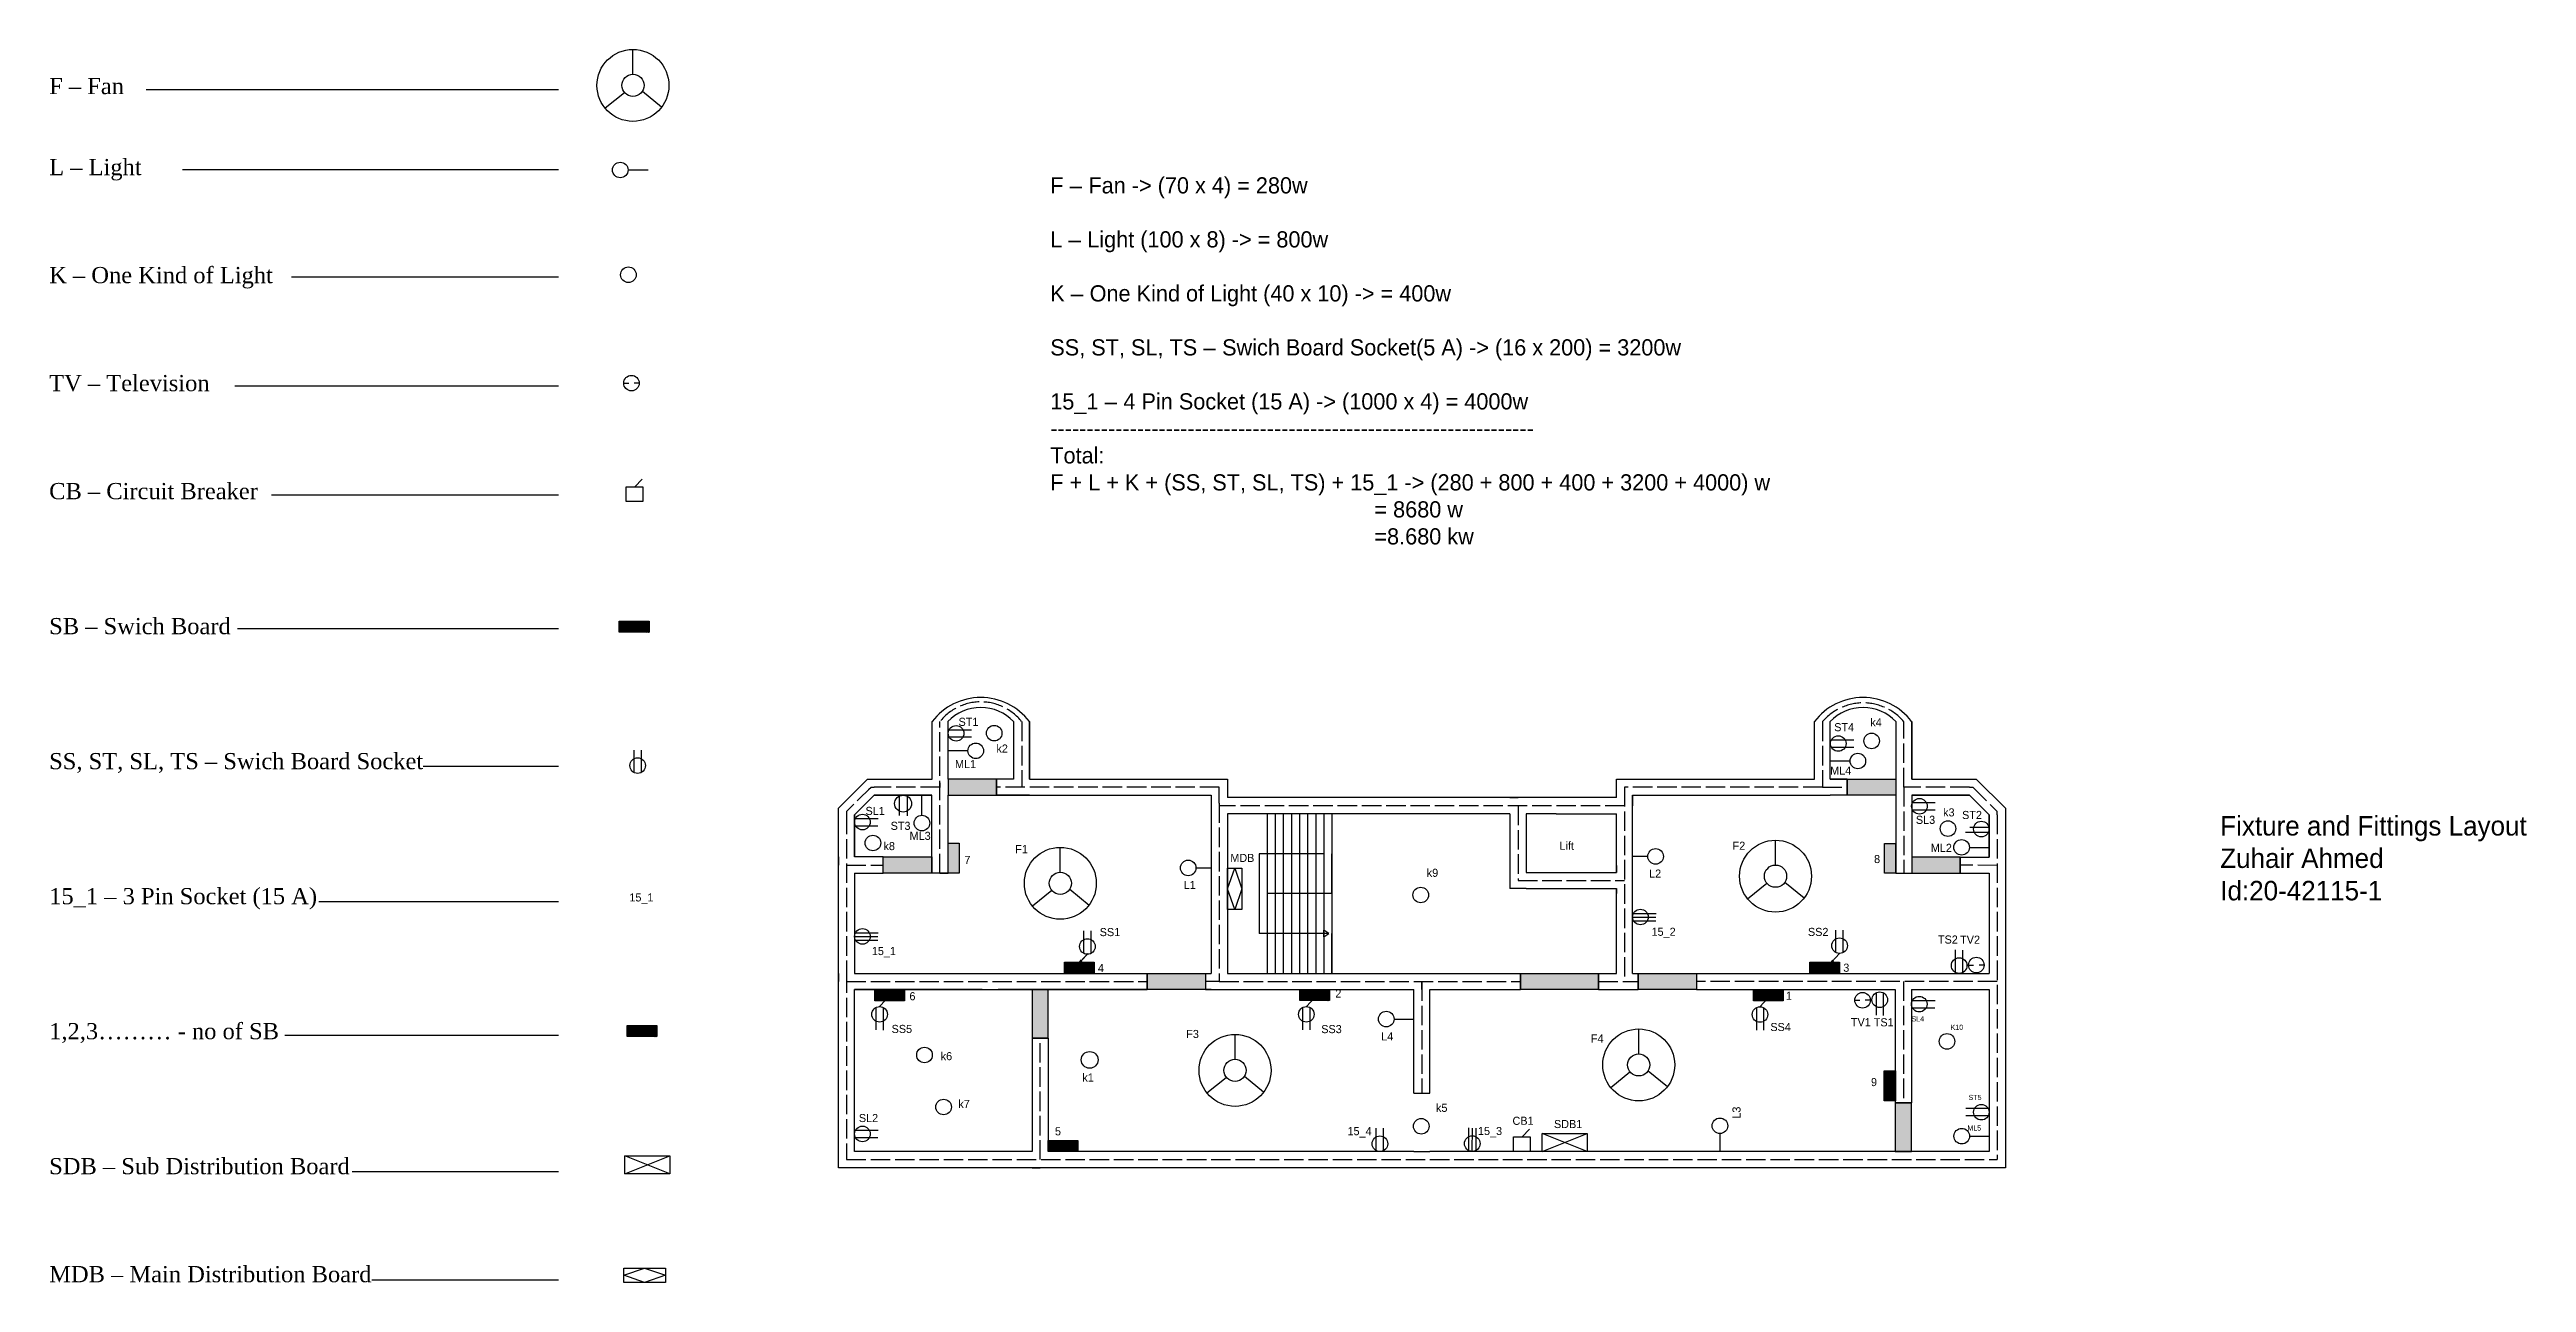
# Model space of a CAD drawing. Header units: feet. Extents: x -321 to 1207, y -238 to 523.
import ezdxf

# ---------------------------------------------------------------- set-up
doc = ezdxf.new("R2010")
doc.units = ezdxf.units.FT
doc.header["$MEASUREMENT"] = 0
doc.linetypes.add('ACAD_ISO02W100', pattern=[15, 12, -3])
doc.layers.add('Layer1', color=7, linetype='ACAD_ISO02W100')
doc.dimstyles.get("Standard").update_dxf_attribs({"dimtxt": 4, "dimasz": 5, "dimexe": 0.18, "dimexo": 0.0625, "dimgap": 0.09, "dimtad": 0, "dimtih": 1, "dimtoh": 1, "dimdec": 4, "dimzin": 0, "dimdsep": 46, "dimlunit": 4, "dimtxsty": 'Standard', "dimcen": 0.09, "dimadec": 0, "dimazin": 0, "dimtfac": 1, "dimtdec": 4, "dimtofl": 0, "dimtmove": 0, "dimatfit": 3, "dimfxl": 0, "dimtolj": 1, "dimtzin": 0, "dimarcsym": 0})

msp = doc.modelspace()

# ---------------------------------------------------------------- hatches: boundary and pattern name
h = msp.add_hatch()
h.set_pattern_fill('ANSI31', color=256, style=0)
h.set_pattern_definition([(45, (-75.50191, -152.39662), (-0.088388348, 0.088388348), [])])
h.paths.add_polyline_path([(48.8, 170.1), (30.4, 170.1), (30.4, 163.2), (48.8, 163.2)])
h = msp.add_hatch()
h.set_pattern_fill('ANSI31', color=256, style=0)
h.set_pattern_definition([(45, (199.077, -363.00291), (-0.088388348, 0.088388348), [])])
h.paths.add_polyline_path([(323.4, -40.5), (305, -40.5), (305, -47.4), (323.4, -47.4)])
h = msp.add_hatch()
h.set_pattern_fill('ANSI31', color=256, style=0)
h.set_pattern_definition([(45, (659.02805, -363.00291), (-0.088388348, 0.088388348), [])])
h.paths.add_polyline_path([(783.3, -40.5), (765, -40.5), (765, -47.4), (783.3, -47.4)])
h = msp.add_hatch()
h.set_pattern_fill('ANSI31', color=256, style=0)
h.set_pattern_definition([(45, (82.01994, -379.84908), (-0.088388348, 0.088388348), [])])
h.paths.add_polyline_path([(206.3, -57.4), (188, -57.4), (188, -64.3), (206.3, -64.3)])
h = msp.add_hatch()
h.set_pattern_fill('ANSI31', color=256, style=0)
h.set_pattern_definition([(45, (344.33457, -379.83019), (-0.088388348, 0.088388348), [])])
h.paths.add_polyline_path([(468.6, -57.4), (450.3, -57.4), (450.3, -64.2), (468.6, -64.2)])
h = msp.add_hatch()
h.set_pattern_fill('ANSI31', color=256, style=0)
h.set_pattern_definition([(45, (624.26213, -379.89296), (-0.088388348, 0.088388348), [])])
h.paths.add_polyline_path([(730.2, -57.4), (730.2, -64.3), (748.5, -64.3), (748.5, -57.4)])
h = msp.add_hatch()
h.set_pattern_fill('ANSI31', color=256, style=0)
h.set_pattern_definition([(45, (-70.74727, -401.94925), (-0.088388348, 0.088388348), [])])
h.paths.add_polyline_path([(53.5, -79.5), (35.2, -79.5), (35.2, -86.4), (53.5, -86.4)])
h = msp.add_hatch()
h.set_pattern_fill('ANSI31', color=256, style=0)
h.set_pattern_definition([(45, (189.13393, -473.00291), (-0.088388348, 0.088388348), [])])
h.paths.add_polyline_path([(313.4, -150.5), (295.1, -150.5), (295.1, -157.4), (313.4, -157.4)])
at = {"layer": 'Layer1'}
h = msp.add_hatch(color=256, dxfattribs=at)
h.set_gradient(color1=(204, 204, 0), color2=(209, 209, 0), one_color=1, tint=0.41)
h.paths.add_polyline_path([(223.2, 24.5), (193.2, 24.5), (193.2, 14.5), (223.2, 14.5)])
h.paths.add_polyline_path([(392.1, -47.4), (356.1, -47.4), (356.1, -57.4), (392.1, -57.4)])
h.paths.add_polyline_path([(295.1, -57.4), (285.1, -57.4), (285.1, -87.4), (295.1, -87.4)])
h.paths.add_polyline_path([(263.2, 72.4), (233.2, 72.4), (233.2, 62.6), (263.2, 62.6)])
h.paths.add_polyline_path([(634.5, -47.4), (586.5, -47.4), (586.5, -57.4), (634.5, -57.4)])
h.paths.add_polyline_path([(695.1, -47.4), (659.1, -47.4), (659.1, -57.4), (695.1, -57.4)])
h.paths.add_polyline_path([(818, 72.6), (788, 72.6), (788, 62.6), (818, 62.6)])
h.paths.add_polyline_path([(857.8, 24.3), (827.8, 24.3), (827.8, 14.5), (857.8, 14.5)])
h.paths.add_polyline_path([(827.7, -127.4), (817.7, -127.4), (817.7, -157.4), (827.7, -157.4)])
h = msp.add_hatch(color=256, dxfattribs=at)
h.set_gradient(color1=(255, 255, 255), one_color=1, tint=1)
h.paths.add_polyline_path([(240.1, 32.9), (233.2, 32.9), (233.2, 14.5), (240.1, 14.5)])
h.paths.add_polyline_path([(817.9, 32.8), (811.1, 32.8), (811.1, 14.5), (817.9, 14.5)])
h = msp.add_hatch(color=256, dxfattribs=at)
h.set_gradient(color1=(255, 255, 255), one_color=1, tint=1)
h.paths.add_polyline_path([(817.7, -107.6), (810.9, -107.6), (810.9, -126), (817.7, -126)])

# ---------------------------------------------------------------- linework, layer by layer
for p, q in [((38.8, 507.7), (38.8, 523)), ((-261.6, 498.2), (-7.2, 498.2)), ((21.6, 486.9), (33.5, 496.5)), ((44.6, 497.2), (56.5, 487.5)), ((-239.2, 448.9), (-7.2, 448.9)), ((35.8, 448.6), (48.1, 448.6)), ((-171.9, 382.6), (-7.2, 382.6)), ((-206.9, 315.4), (-7.2, 315.4)), ((33.1, 317), (36.2, 317)), ((42.7, 317), (39.6, 317)), ((-184.3, 248), (-7.2, 248)), ((39.9, 253), (44.5, 257.7)), ((-205.2, 165.5), (-7.2, 165.5)), ((283.4, 72.6), (283.4, 108)), ((827.8, 72.6), (827.8, 108)), ((233.9, 103), (247.8, 103)), ((234, 98.6), (247.8, 98.6)), ((778.2, 96.7), (792.2, 96.7)), ((778.3, 92.2), (792.1, 92.2)), ((-90.7, 80.6), (-7.2, 80.6)), ((39.5, 76.6), (39.5, 90.5)), ((44, 76.6), (44, 90.4)), ((245.5, 90), (233.2, 90)), ((789.8, 83.7), (777.5, 83.7)), ((827.8, 72.6), (827.8, 85.4)), ((165.6, 54.6), (183.6, 72.6)), ((175.6, 50.5), (187.7, 62.6)), ((223.2, 14.5), (223.2, 62.6)), ((233.2, 72.6), (233.2, 62.6)), ((263.2, 72.4), (263.2, 62.6)), ((273.7, 72.6), (273.7, 72.4)), ((788, 72.6), (777.5, 72.6)), ((777.5, 72.6), (777.5, 72.6)), ((777.5, 72.6), (788, 72.6)), ((777.5, 72.6), (788, 72.6)), ((788, 62.6), (777.5, 62.6)), ((788, 72.6), (788, 62.6)), ((818, 72.6), (818, 62.6)), ((818, 62.6), (818, 14.5)), ((827.8, 62.6), (863.5, 62.6)), ((827.8, 62.6), (827.8, 14.5)), ((863.5, 62.6), (875.6, 50.5)), ((867.6, 72.6), (885.6, 54.6)), ((176.1, 48.2), (190.1, 48.2)), ((430.1, 51.1), (430.1, -47.4)), ((435.1, 51.1), (435.1, -47.4)), ((440.1, 51.1), (440.1, -47.4)), ((445.1, 51.1), (445.1, -47.4)), ((450.1, 51.1), (450.1, -47.4)), ((455.1, 51.1), (455.1, -47.4)), ((460.1, 51.1), (460.1, -47.4)), ((465.1, 51.1), (465.1, -47.4)), ((470.1, 51.1), (470.1, -47.4)), ((470.1, 51.1), (470.1, 1.9)), ((579.9, 51.1), (579.9, 14.9)), ((589.9, 51.1), (589.9, 14.9)), ((608.4, 51.1), (645.6, 51.1)), ((645.6, 19.3), (645.6, 51.1)), ((828.3, 58), (842.3, 58)), ((828.4, 53.5), (842.2, 53.5)), ((176.2, 43.7), (190, 43.7)), ((743.8, 19.5), (743.8, 34.8)), ((875.1, 39.5), (861.1, 39.5)), ((193.2, 24.5), (175.6, 24.5)), ((193.2, 14.5), (193.2, 24.5)), ((302.5, 15), (302.5, 30.3)), ((405.6, 4.8), (410.1, 17.6)), ((410.1, 17.6), (414.6, 4.8)), ((465.1, 26.5), (425.1, 26.5)), ((425.1, 26.5), (425.1, -22.8)), ((470.1, 1.9), (470.1, 26.5)), ((645.6, 19.3), (645.6, 14.9)), ((645.6, 14.9), (645.6, 19.3)), ((857.8, 24.3), (875.6, 24.3)), ((857.8, 24.3), (857.8, 14.5)), ((863.4, 30.4), (875.7, 30.4)), ((175.6, 14.5), (175.6, -47.4)), ((233.2, 14.5), (223.2, 14.5)), ((285.3, -5.8), (297.2, 3.9)), ((308.4, 4.6), (320.2, -5.2)), ((410.1, -8), (405.6, 4.8)), ((414.6, 4.8), (410.1, -8)), ((470.1, 1.9), (430.1, 1.9)), ((470.1, 1.9), (470.1, -47.4)), ((579.9, 14.9), (579.9, 4.9)), ((589.9, 4.9), (579.9, 4.9)), ((589.9, 14.9), (645.6, 14.9)), ((589.9, 4.9), (645.6, 4.9)), ((645.6, -8.1), (645.6, 4.9)), ((726.6, -1.3), (738.5, 8.3)), ((749.6, 9), (761.5, -0.7)), ((818, 14.5), (827.8, 14.5)), ((857.8, 14.5), (875.6, 14.5)), ((-155, -3), (-7.2, -3)), ((655.6, -12.6), (670, -12.7)), ((656.1, -10.4), (670.1, -10.4)), ((656.2, -14.9), (670, -14.9)), ((175.6, -24.6), (190, -24.6)), ((176.1, -22.3), (190.1, -22.3)), ((176.2, -26.8), (190, -26.8)), ((317, -35), (317, -21.1)), ((321.5, -35), (321.5, -21.2)), ((468.1, -22.8), (425.1, -22.8)), ((465.1, -22.8), (465.1, -20.8)), ((465.1, -20.8), (465.1, -22.8)), ((465.1, -24.8), (465.1, -20.8)), ((468.1, -22.8), (465.1, -20.8)), ((465.1, -20.8), (465.1, -24.8)), ((465.1, -22.8), (465.1, -24.8)), ((465.1, -24.8), (468.1, -22.8)), ((470.1, -47.4), (470.1, -22.8)), ((781.1, -34.6), (781.1, -20.7)), ((785.6, -34.6), (785.6, -20.8)), ((854.9, -46.9), (854.9, -32.9)), ((859.4, -46.8), (859.4, -33)), ((862.9, -42.3), (866, -42.3)), ((872.6, -42.3), (869.5, -42.3)), ((175.6, -47.4), (356.1, -47.4)), ((175.6, -57.4), (254.2, -57.4)), ((254.2, -57.4), (175.6, -57.4)), ((254.2, -57.4), (264.2, -57.4)), ((264.2, -57.4), (285.1, -57.4)), ((285.1, -57.4), (264.2, -57.4)), ((285.1, -57.4), (295.1, -57.4)), ((356.1, -57.4), (295.1, -57.4)), ((295.1, -57.4), (356.1, -57.4)), ((356.1, -47.4), (356.1, -57.4)), ((392.1, -47.4), (392.1, -57.4)), ((392.1, -47.4), (395.6, -47.4)), ((392.1, -47.4), (395.6, -47.4)), ((395.6, -57.4), (392.1, -57.4)), ((392.1, -57.4), (520.6, -57.4)), ((405.6, -47.4), (586.5, -47.4)), ((520.6, -121.4), (520.6, -57.4)), ((530.6, -121.4), (530.6, -57.4)), ((530.6, -57.4), (586.5, -57.4)), ((586.5, -47.4), (586.5, -57.4)), ((634.5, -47.4), (634.5, -57.4)), ((634.5, -57.4), (634.5, -47.4)), ((634.5, -47.4), (645.6, -47.4)), ((634.5, -54.4), (634.5, -57.4)), ((634.5, -57.4), (659.1, -57.4)), ((655.6, -47.4), (659.1, -47.4)), ((655.6, -47.4), (659.1, -47.4)), ((659.1, -47.4), (659.1, -57.4)), ((695.1, -47.4), (695.1, -57.4)), ((695.1, -47.4), (875.6, -47.4)), ((695.1, -57.4), (817.7, -57.4)), ((805.8, -59.5), (805.8, -73.3)), ((810.3, -59.4), (810.3, -73.4)), ((817.7, -57.4), (817.7, -127.4)), ((827.7, -57.4), (827.7, -127.4)), ((827.7, -57.4), (875.6, -57.4)), ((188.7, -68.5), (188.7, -82.3)), ((193.2, -68.4), (193.2, -82.4)), ((452, -68.4), (452, -82.2)), ((456.5, -68.4), (456.5, -82.3)), ((508.4, -75.6), (520.7, -75.6)), ((732, -68.6), (732, -82.4)), ((736.4, -68.5), (736.4, -82.4)), ((792.7, -64), (795.8, -64)), ((802.3, -64), (799.2, -64)), ((828.2, -64.2), (842.2, -64.2)), ((828.3, -68.7), (842.1, -68.7)), ((-175.9, -85.5), (-7.2, -85.5)), ((285.1, -87.4), (285.1, -157.4)), ((295.1, -87.4), (285.1, -87.4)), ((295.1, -87.4), (295.1, -157.4)), ((410.3, -100.4), (410.3, -85.1)), ((659.4, -97), (659.4, -81.7)), ((393, -121.2), (404.9, -111.6)), ((416.1, -110.9), (427.9, -120.6)), ((520.6, -121.4), (530.6, -121.4)), ((642.1, -117.8), (654, -108.2)), ((665.2, -107.5), (677.1, -117.2)), ((817.7, -127.4), (827.7, -127.4)), ((875.1, -135.3), (861.2, -135.3)), ((875.1, -130.8), (861.3, -130.8)), ((176.1, -144.2), (190.1, -144.2)), ((176.2, -148.7), (190, -148.7)), ((497.4, -156.9), (497.4, -142.9)), ((501.9, -156.8), (501.9, -143)), ((554.5, -156.7), (554.5, -142.8)), ((556.7, -157.3), (556.8, -142.9)), ((559, -156.7), (559, -142.9)), ((587.4, -148.3), (592, -143.6)), ((599.9, -157.4), (627.5, -146.3)), ((627.5, -157.4), (599.9, -146.3)), ((33.9, -171.1), (61.6, -160)), ((61.6, -171.1), (33.9, -160)), ((520.6, -157.4), (530.6, -157.4)), ((824.7, -157.4), (827.7, -157.4)), ((-134.5, -169.7), (-7.2, -169.7)), ((-122.3, -236.5), (-7.2, -236.5)), ((33.2, -233.7), (46, -229.3)), ((46, -238.2), (33.2, -233.7)), ((46, -229.3), (58.8, -233.7)), ((58.8, -233.7), (46, -238.2))]:
    msp.add_line(p, q)
for points in [[(34.7, 253), (45, 253), (45, 243.9), (34.7, 243.9)], [(30.4, 170.1), (48.8, 170.1), (48.8, 163.2), (30.4, 163.2)], [(240.1, 32.9), (240.1, 14.5), (233.2, 14.5), (233.2, 32.9)], [(817.9, 32.8), (817.9, 14.5), (811.1, 14.5), (811.1, 32.8)], [(405.6, 17.6), (414.6, 17.6), (414.6, -8), (405.6, -8)], [(305, -40.5), (323.4, -40.5), (323.4, -47.4), (305, -47.4)], [(765, -40.5), (783.3, -40.5), (783.3, -47.4), (765, -47.4)], [(188, -57.4), (206.3, -57.4), (206.3, -64.3), (188, -64.3)], [(450.3, -57.4), (468.6, -57.4), (468.6, -64.2), (450.3, -64.2)], [(730.2, -57.4), (748.5, -57.4), (748.5, -64.3), (730.2, -64.3)], [(35.2, -79.5), (53.5, -79.5), (53.5, -86.4), (35.2, -86.4)], [(817.8, -107.6), (817.8, -126), (810.9, -126), (810.9, -107.6)], [(295.1, -150.5), (313.4, -150.5), (313.4, -157.4), (295.1, -157.4)], [(582.2, -148.3), (592.5, -148.3), (592.5, -157.4), (582.2, -157.4)], [(599.9, -146.3), (627.5, -146.3), (627.5, -157.4), (599.9, -157.4)], [(33.9, -160), (61.6, -160), (61.6, -171.1), (33.9, -171.1)], [(58.8, -229.3), (58.8, -238.2), (33.2, -238.2), (33.2, -229.3)]]:
    msp.add_lwpolyline(points, close=True)
for points in [[(223.4, 72.6), (223.4, 108)], [(233.2, 72.4), (233.2, 108)], [(273.7, 108), (273.7, 72.4), (263.2, 72.4)], [(283.4, 108), (283.4, 72.6)], [(767.8, 72.6), (767.8, 108)], [(777.5, 72.6), (777.5, 108)], [(818, 108), (818, 72.6)], [(827.8, 108), (827.8, 72.6)], [(183.6, 72.6), (223.4, 72.6)], [(187.7, 62.6), (223.2, 62.6)], [(223.2, 62.6), (187.7, 62.6)], [(228.2, 14.5), (233.2, 14.5), (233.2, 62.6)], [(283.4, 62.6), (263.2, 62.6)], [(263.2, 62.6), (395.6, 62.6), (395.6, -47.4)], [(283.4, 72.6), (405.6, 72.6), (405.6, 61.1)], [(395.6, 61.1), (395.6, -47.4)], [(645.6, 61.1), (405.6, 61.1)], [(645.6, 61.1), (589.9, 61.1)], [(645.6, 61.1), (645.6, 72.6), (767.8, 72.6)], [(655.6, -47.4), (655.6, 62.6), (777.5, 62.6)], [(655.6, -47.4), (655.6, 61.1)], [(655.6, 14.9), (655.6, 61.1)], [(818, 62.6), (818, 14.5), (827.8, 14.5)], [(827.8, 72.6), (867.6, 72.6)], [(827.8, 62.6), (863.5, 62.6)], [(863.5, 62.6), (827.8, 62.6)], [(405.6, -167.4), (165.6, -167.4), (165.6, 54.6)], [(175.6, 24.5), (175.6, 50.5)], [(175.6, 50.5), (175.6, 24.5)], [(405.6, 51.1), (405.6, -47.4)], [(579.9, 51.1), (405.6, 51.1), (405.6, -47.4), (586.5, -47.4)], [(608.4, 51.1), (589.9, 51.1)], [(589.9, 51.1), (589.9, 14.9), (645.6, 14.9)], [(885.6, 54.6), (885.6, -167.4), (645.6, -167.4)], [(875.6, 50.5), (875.6, 24.3)], [(875.6, 24.3), (875.6, 50.5)], [(645.6, 14.9), (645.6, 19.3)], [(645.6, 19.3), (645.6, 14.9)], [(645.6, 14.9), (645.6, 19.3)], [(175.6, 14.5), (193.2, 14.5)], [(634.5, -47.4), (645.6, -47.4), (645.6, 4.9)], [(645.6, 4.9), (645.6, 1.9)], [(857.8, 14.5), (875.6, 14.5)], [(875.6, 14.5), (875.6, -47.4)], [(285.1, -157.4), (175.6, -157.4), (175.6, -57.4)], [(395.6, -57.4), (520.6, -57.4)], [(405.6, -47.4), (586.5, -47.4)], [(530.6, -57.4), (586.5, -57.4)], [(634.5, -47.4), (645.6, -47.4)], [(634.5, -57.4), (655.6, -57.4)], [(875.6, -57.4), (875.6, -157.4), (645.6, -157.4)], [(405.6, -157.4), (295.1, -157.4)], [(520.6, -157.4), (405.6, -157.4)], [(645.6, -167.4), (405.6, -167.4)], [(645.6, -157.4), (530.6, -157.4)]]:
    msp.add_lwpolyline(points)
for centre, radius in [((38.8, 500.8), 22.2), ((38.8, 500.8), 6.85), ((31, 448.6), 4.81), ((36, 383.9), 4.81), ((37.9, 317), 4.81), ((238.2, 100.8), 4.81), ((250.3, 90), 4.81), ((261.7, 100.9), 4.81), ((782.5, 94.5), 4.81), ((803.1, 96.1), 4.81), ((41.7, 80.9), 4.81), ((794.6, 83.7), 4.81), ((205.5, 57.4), 5.21), ((180.4, 46), 4.81), ((217.1, 45.4), 4.81), ((832.6, 55.8), 4.81), ((850.2, 42), 4.81), ((870.8, 41.7), 4.81), ((186.9, 33.1), 4.81), ((743.8, 12.6), 22.2), ((858.6, 30.4), 4.81), ((302.5, 8.2), 22.2), ((381.4, 17.7), 4.81), ((669.8, 24.8), 4.81), ((743.8, 12.6), 6.85), ((302.5, 8.2), 6.85), ((524.9, 1), 4.81), ((660.4, -12.6), 4.81), ((180.4, -24.6), 4.81), ((319.2, -30.8), 4.81), ((783.3, -30.3), 4.81), ((857.1, -42.6), 4.81), ((867.7, -42.3), 4.81), ((797.5, -64), 4.81), ((808.1, -63.7), 4.81), ((191, -72.7), 4.81), ((454.3, -72.7), 4.81), ((503.6, -75.6), 4.81), ((734.2, -72.8), 4.81), ((832.5, -66.4), 4.81), ((410.3, -107.3), 22.2), ((659.4, -103.9), 22.2), ((849.6, -89.4), 4.81), ((218.7, -97.8), 4.81), ((410.3, -107.3), 6.85), ((659.4, -103.9), 6.85), ((230.5, -129.9), 4.81), ((525.2, -141.8), 4.81), ((709.5, -141.5), 4.81), ((870.8, -133.1), 4.81), ((180.4, -146.5), 4.81), ((499.7, -152.6), 4.81), ((556.7, -152.5), 4.81), ((858.7, -147.9), 4.81)]:
    msp.add_circle(centre, radius)
for centre, radius, start, end in [((253.4, 85.2), 37.7, 37.3017, 142.6983), ((797.8, 85.2), 37.7, 37.3017, 142.6983), ((253.4, 88.7), 28, 43.6098, 136.3902), ((797.8, 88.7), 28, 43.6098, 136.3902)]:
    msp.add_arc(centre, radius, start, end)
for p, q in [((228.2, 14.5), (228.2, 108)), ((278.7, 108), (278.7, 72.4)), ((772.8, 108), (772.8, 67.6)), ((823, 67.6), (823, 108)), ((185.7, 67.6), (170.6, 52.5)), ((184.2, 66.1), (185.7, 67.6)), ((185.7, 67.6), (187.7, 67.6)), ((228.2, 67.6), (187.7, 67.6)), ((203, 62), (203, 47.5)), ((208.1, 61.9), (208.1, 47.6)), ((217.1, 50.2), (217.1, 62.6)), ((228.2, 70.3), (228.2, 67.3)), ((233.2, 72.6), (233.2, 67.6)), ((400.6, 67.6), (263.2, 67.6)), ((278.7, 72.4), (278.7, 67.6)), ((400.6, 72.6), (405.6, 72.6)), ((400.6, 57.6), (400.6, 67.6)), ((405.6, 72.6), (405.6, 67.6)), ((579.9, 61.1), (584.9, 61.1)), ((613.4, 61.1), (610.9, 61.1)), ((772.8, 67.6), (650.6, 67.6)), ((650.6, 67.6), (650.6, -52.4)), ((655.6, 62.6), (655.6, 57.6)), ((655.6, 61.1), (655.6, 56.1)), ((772.8, 67.6), (788, 67.6)), ((863.5, 67.6), (823, 67.6)), ((823, 67.6), (823, 14.5)), ((863.5, 67.6), (865.6, 67.6)), ((865.6, 67.6), (880.6, 52.5)), ((170.6, 52.5), (170.6, 50.5)), ((170.6, 50.5), (170.6, -47.4)), ((400.6, 57.6), (400.6, -52.4)), ((650.6, 56.1), (400.6, 56.1)), ((584.9, 56.1), (584.9, 9.9)), ((880.6, 50.5), (880.6, 52.5)), ((880.6, 50.5), (880.6, -162.4)), ((875.6, 42.7), (861.2, 42.7)), ((165.6, 24.5), (165.6, 19.5)), ((170.6, 19.5), (193.2, 19.5)), ((386.2, 17.7), (395.6, 17.7)), ((665, 24.8), (655.6, 24.8)), ((880.6, 19.3), (857.8, 19.4)), ((885.6, 24.3), (885.6, 19.3)), ((233.2, 14.5), (228.2, 14.5)), ((584.9, 9.9), (650.6, 9.9)), ((165.6, -47.4), (165.6, -52.4)), ((170.6, -47.4), (170.6, -162.4)), ((170.6, -52.4), (356.1, -52.4)), ((400.6, -52.4), (392.1, -52.4)), ((400.6, -52.4), (586.5, -52.4)), ((525.6, -57.4), (525.6, -52.4)), ((525.6, -52.4), (525.6, -121.4)), ((634.5, -52.4), (650.6, -52.4)), ((650.6, -52.4), (659.1, -52.4)), ((880.6, -52.4), (695.1, -52.4)), ((817.7, -47.4), (822.7, -47.4)), ((822.7, -52.4), (822.7, -127.4)), ((885.6, -47.4), (885.6, -52.4)), ((290.1, -162.4), (290.1, -87.4)), ((709.5, -146.4), (709.5, -157.4)), ((863.5, -147.9), (875.6, -147.9)), ((170.6, -162.4), (880.6, -162.4)), ((285.1, -167.4), (290.1, -167.4))]:
    msp.add_line(p, q, dxfattribs=at)
at = {"layer": 'Layer1', "linetype": 'ByBlock'}
for points in [[(263.2, 72.4), (233.2, 72.4), (233.2, 62.6), (263.2, 62.6)], [(788, 72.6), (818, 72.6), (818, 62.6), (788, 62.6)], [(857.8, 24.3), (827.8, 24.3), (827.8, 14.5), (857.8, 14.5)], [(285.1, -87.4), (295.1, -87.4), (295.1, -57.4), (285.1, -57.4)], [(356.1, -47.4), (392.1, -47.4), (392.1, -57.4), (356.1, -57.4)], [(586.5, -47.4), (634.5, -47.4), (634.5, -57.4), (586.5, -57.4)], [(659.1, -47.4), (695.1, -47.4), (695.1, -57.4), (659.1, -57.4)], [(827.7, -127.4), (817.7, -127.4), (817.7, -157.4), (827.7, -157.4)]]:
    msp.add_lwpolyline(points, close=True, dxfattribs=at)
at = {"layer": 'Layer1', "linetype": 'Continuous'}
msp.add_lwpolyline([(193.2, 24.5), (223.2, 24.5), (223.2, 14.5), (193.2, 14.5)], close=True, dxfattribs=at)
msp.add_circle((320.6, -100.8), 5.17, dxfattribs=at)
at = {"layer": 'Layer1'}
for centre, radius, start, end in [((253.4, 88), 32.2, 38.3766, 141.6234), ((797.9, 86.7), 32.9, 40.2849, 139.7151)]:
    msp.add_arc(centre, radius, start, end, dxfattribs=at)

# ---------------------------------------------------------------- texts
at = {"attachment_point": 1}
for s, insert, char_height, width in [('{\\fTimes New Roman|b0|i0|c0|p18;F – Fan\\P\\P\\PL – Light\\P\\P\\P\\PK – One Kind of Light\\P\\P\\P\\PTV – Television\\P\\P\\P\\PCB – Circuit Breaker\\P\\P\\P\\P\\PSB – Swich Board\\P\\P\\P\\P\\PSS, ST, SL, TS – Swich Board Socket\\P\\P\\P\\P\\P15_1 – 3 Pin Socket (15 A)\\P\\P\\P\\P\\P1,2,3……… - no of SB\\P\\P\\P\\P\\PSDB – Sub Distribution Board\\P\\P\\P\\PMDB – Main Distribution Board}', (-321.4, 505.4), 10, 302.954), ('F {\\fArial|b0|i0|c0|p34;– }Fan -> (70 x 4) = 280w\\P\\PL {\\fArial|b0|i0|c0|p34;– }Light (100 x 8) -> = 800w\\P\\PK {\\fArial|b0|i0|c0|p34;– }One Kind of Light (40 x 10) -> = 400w\\P\\PSS, ST, SL, TS {\\fArial|b0|i0|c0|p34;– }Swich Board Socket(5 A) -> (16 x 200) = 3200w\\P\\P15_1 {\\fArial|b0|i0|c0|p34;– }4 Pin Socket (15 A) -> (1000 x 4) = 4000w\\P-------------------------------------------------------------------\\PTotal:\\PF + L + K + (SS, ST, SL, TS) + 15_1 -> (280 + 800 + 400 + 3200 + 4000) w\\P^I^I^I^I^I= 8680 w\\P^I^I^I^I^I=8.680 kw', (296.3, 444.1), 10, 802.162), ('{\\C7;ST1}', (239.7, 110.4), 5, 13.978), ('{\\C7;ST4}', (780, 107.1), 5, 13.978), ('k4', (802.3, 110.1), 5, 8.533), ('k2', (263.1, 93.9), 5, 8.533), ('{\\C7;ML1}', (237.5, 84.3), 5, 13.978), ('{\\C7;ML4}', (777.5, 80.3), 5, 13.978), ('{\\C7;SL1}', (182.3, 55.4), 5, 13.978), ('{\\C7;ST3}', (197.8, 46.2), 5, 13.978), ('{\\C7;SL3}', (830.4, 49.9), 5, 13.978), ('k3', (847.2, 54.5), 5, 8.533), ('{\\C7;ST2}', (858.9, 52.9), 5, 13.978), ('k8', (193.4, 33.7), 5, 8.533), ('{\\C7;ML3}', (209.5, 40), 5, 13.978), ('F1', (274.7, 31.8), 5, 13.978), ('F2', (717.3, 33.9), 5, 13.978), ('{\\C7;ML2}', (839.6, 32.6), 5, 13.978), ('{\\C1;7}', (243.3, 25.1), 5, 8.533), ('{\\C1;MDB}', (407.4, 26.4), 5, 8.533), ('k9', (528.6, 17.2), 5, 8.533), ('L2', (665.8, 16.7), 5, 8.533), ('{\\C1;8}', (804.6, 25.7), 5, 8.533), ('{\\C3;15_1}', (36.6, 2), 5, 13.978), ('L1', (378.6, 9.7), 5, 8.533), ('SS1', (326.8, -19.4), 5, 8.533), ('{\\C3;15_2}', (667.3, -19.2), 5, 13.978), ('SS2', (763.8, -19.3), 5, 8.533), ('TS2', (844, -24), 5, 8.533), ('{\\C140;TV2}', (857.7, -24.1), 5, 9.702), ('{\\C3;15_1}', (186.2, -31.1), 5, 13.978), ('{\\C1;4}', (325.7, -41.6), 5, 8.533), ('{\\C1;3}', (785.6, -41.4), 5, 8.533), ('{\\C1;6}', (209.4, -59), 5, 8.533), ('{\\C1;2}', (472.2, -57.3), 5, 8.533), ('{\\C1;1}', (750.2, -58.7), 5, 8.533), ('{\\C140;TV1}', (790.3, -75), 5, 9.702), ('TS1', (804.4, -75.1), 5, 8.533), ('SS5', (198.4, -79.2), 5, 8.533), ('F3', (380.2, -82.3), 5, 13.978), ('SS3', (463.5, -79.3), 5, 8.533), ('L4', (500.5, -83.8), 5, 8.533), ('F4', (629.9, -85.1), 5, 13.978), ('SS4', (740.6, -78), 5, 8.533), ('k6', (228.7, -96), 5, 8.533), ('k1', (316.1, -109.2), 5, 8.533), ('{\\C1;9}', (802.7, -112), 5, 8.533), ('{\\C7;SL2}', (178.2, -134.2), 5, 13.978), ('k7', (239.6, -125.5), 5, 8.533), ('k5', (534.3, -127.9), 5, 8.533), ('{\\C4;CB1}', (581.5, -135.9), 5, 8.533), ('{\\C1;5}', (299.2, -142.4), 5, 8.533), ('{\\C3;15_4}', (479.7, -142.3), 5, 13.978), ('{\\C3;15_3}', (560.2, -142.2), 5, 13.978), ('{\\C1;SDB1}', (607.1, -137.9), 5, 8.533)]:
    msp.add_mtext(s, dxfattribs=dict(at, insert=insert, char_height=char_height, width=width))
at = {"insert": (717.2, -137.1), "char_height": 5, "width": 8.533, "attachment_point": 1, "rotation": 89.9794}
msp.add_mtext('L3', dxfattribs=at)
at = {"layer": 'Layer1', "attachment_point": 1}
for s, insert, char_height, width in [('Fixture and Fittings Layout\\PZuhair Ahmed\\PId:20-42115-1', (1018.2, 49.7), 12, 567.131), ('Lift', (610.5, 33.9), 5, 44.492), ('SL4', (827.7, -73.9), 3.16, 18.563), ('K10', (851.8, -79.1), 3.16, 18.31), ('ST5', (862.9, -122.4), 3.16, 17.987), ('ML5', (862.2, -141.3), 3.16, 17.255)]:
    msp.add_mtext(s, dxfattribs=dict(at, insert=insert, char_height=char_height, width=width))

# ---------------------------------------------------------------- leaders
at = {"color": 252}
for points in [[(311.9, -43.4), (319.2, -35.6)], [(312.2, -43), (319.4, -35.1)], [(776, -43), (783.3, -35.1)], [(198.3, -60), (191, -67.9)], [(461.6, -60), (454.3, -67.8)], [(741.5, -60.1), (734.2, -68)]]:
    msp.add_leader(points, dimstyle='Standard', override={"dimasz": 5, "dimgap": 0.09, "dimtad": 0}, dxfattribs=at)

doc.saveas('drawing.dxf')
